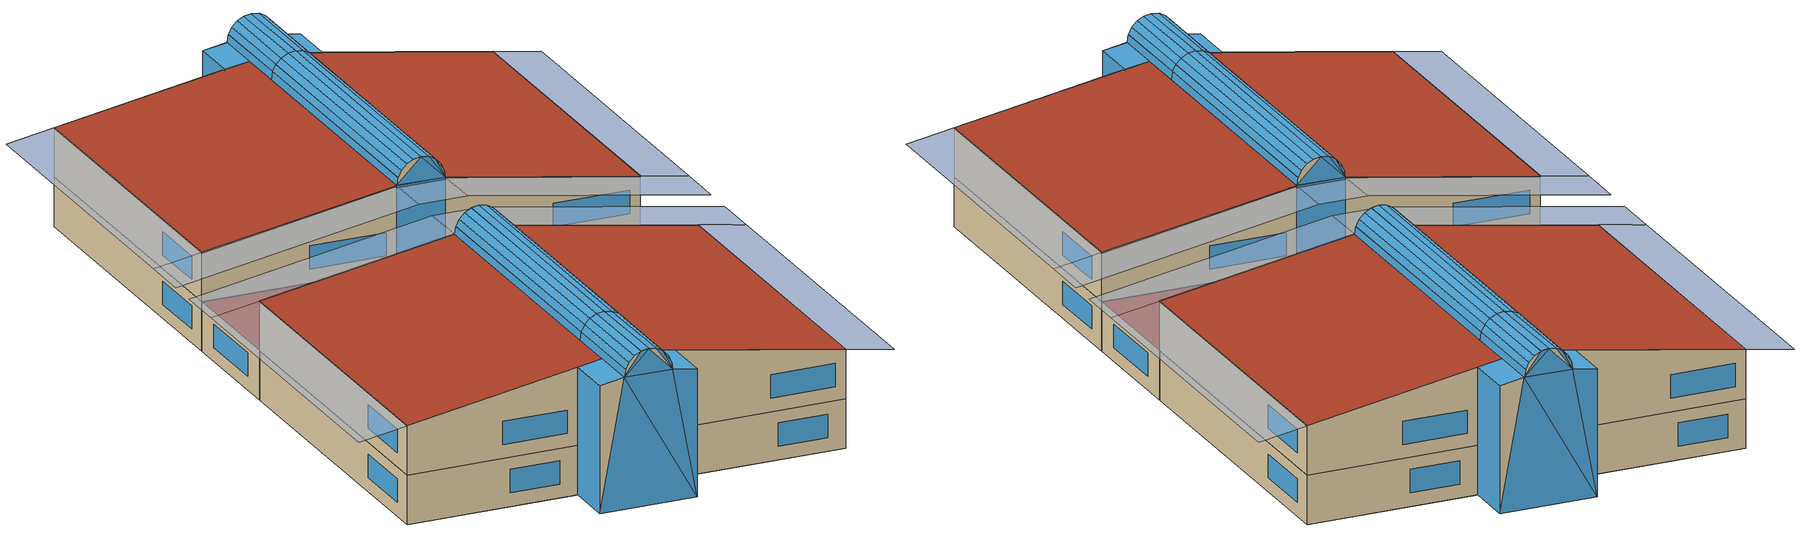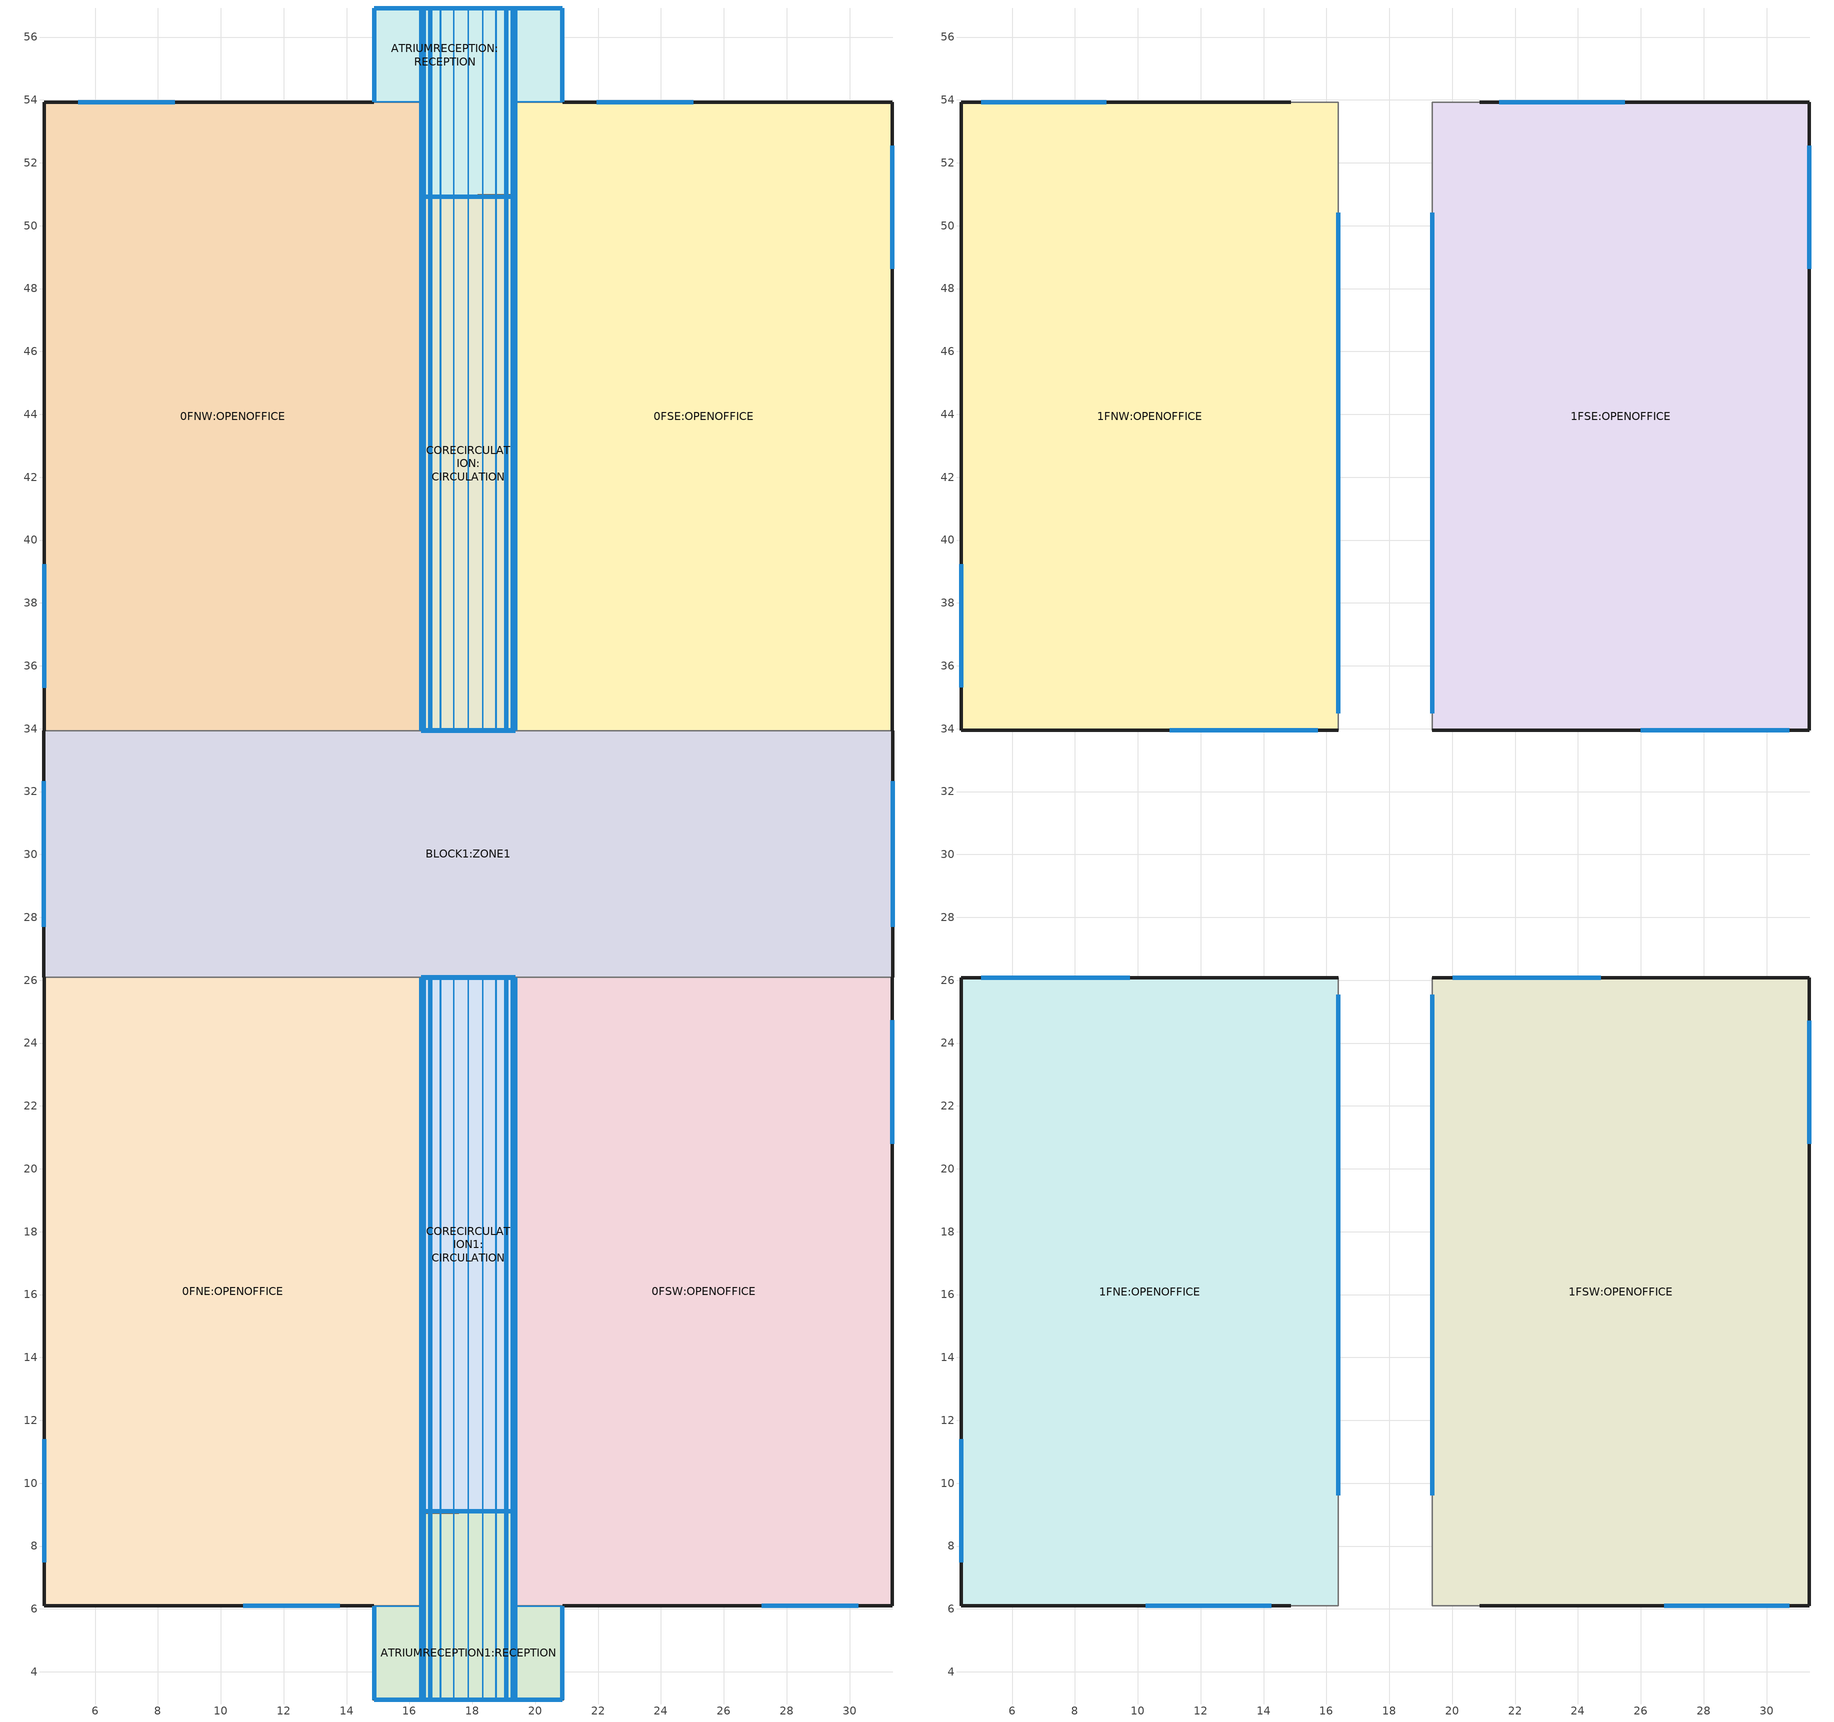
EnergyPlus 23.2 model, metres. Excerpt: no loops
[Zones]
0FSE:OPENOFFICE
 floor ground (Project ground floor): 19.37,53.92 31.36,53.92 31.36,33.93 19.37,33.93 z0
 wall outside (Project wall): 31.36,33.93 31.36,53.92 20.87,53.92 z0:3
 wall to ATRIUMRECEPTION:RECEPTION (Project partition_Rev): 20.87,53.92 19.37,53.92 19.37,50.93 z0:3
 wall to CORECIRCULATION:CIRCULATION (Project partition_Rev): 19.37,50.93 19.37,33.93 z0:3
 wall to BLOCK1:ZONE1 (Project partition): 19.37,33.93 31.36,33.93 z0:3
 window inside x2 (Project internal glazing - 1002): 19.37,50.39 19.37,43.47 z0.54:2.46
 window x3 (Project external glazing - 1001): 31.36,48.63 31.36,52.55 z0.84:2.26
 window x2 (Project external glazing - 1001): 25.03,53.92 21.96,53.92 z0.84:2.26
 door inside (Project internal door): 19.37,42.93 19.37,41.93 z0:2
ATRIUMRECEPTION:RECEPTION
 floor ground (Project ground floor): 19.37,56.92 20.86,56.92 20.86,53.93 19.37,53.93 z0; 16.37,53.93 19.37,53.93 19.37,50.93 16.37,50.93 z0; 14.88,56.92 19.37,56.92 19.37,53.93 14.88,53.93 z0
 wall outside (Project wall): 20.86,53.93 20.86,56.92 / 14.88,56.92 14.88,53.93 z0:7.75; 20.86,56.92,0 14.88,56.92,0 14.88,56.92,7.75 16.37,56.92,8 19.37,56.92,8 20.86,56.92,7.75; 19.36,56.92,8 16.38,56.92,8 16.46,56.92,8.49 16.66,56.92,8.88 16.99,56.92,9.21 17.41,56.92,9.43 17.87,56.92,9.5 18.33,56.92,9.43 18.75,56.92,9.21 19.08,56.92,8.88 19.28,56.92,8.49; 16.38,56.92,8 16.38,50.92,8 16.45,50.92,8.46 16.45,56.92,8.46; 16.45,56.92,8.46 16.45,50.92,8.46 16.46,50.92,8.49 16.46,56.92,8.49; 19.36,50.92,8 19.36,56.92,8 19.29,56.92,8.46 19.29,50.92,8.46; 19.29,50.92,8.46 19.29,56.92,8.46 19.28,56.92,8.49 19.28,50.92,8.49
 wall to 1FSE:OPENOFFICE (Project partition): 19.37,50.93 19.37,53.92 z3:8; 19.37,53.92,3 20.87,53.92,3 20.87,53.92,7.75 19.37,53.92,8
 wall to 1FNW:OPENOFFICE (Project partition): 16.37,53.92 16.37,50.93 z3:8; 14.87,53.92,3 16.37,53.92,3 16.37,53.92,8 14.87,53.92,7.75
 wall to 0FNW:OPENOFFICE (Project partition): 14.87,53.92 16.37,53.92 16.37,50.93 z0:3
 wall to CORECIRCULATION:CIRCULATION (Project partition_Rev): 16.37,50.93 19.37,50.93 z0:8
 wall to CORECIRCULATION:CIRCULATION (Project partition): 16.38,50.92,8 19.36,50.92,8 19.28,50.92,8.49 19.08,50.92,8.88 18.75,50.92,9.21 18.33,50.92,9.43 17.87,50.92,9.5 17.41,50.92,9.43 16.99,50.92,9.21 16.66,50.92,8.88 16.46,50.92,8.49
 window inside x2 (Project internal glazing - 1002): 16.38,50.92,8 17.87,50.92,9.5 17.41,50.92,9.42; 16.38,50.92,8 17.41,50.92,9.42 16.99,50.92,9.21; 16.38,50.92,8 16.99,50.92,9.21 16.46,50.92,8.49
 window inside (Project internal glazing - 1002): 16.38,50.92,8 19.36,50.92,8 17.87,50.92,9.5
 window (Project external glazing - 1001): 20.86,53.93 20.86,56.92 / 14.88,56.92 14.88,53.93 z0:7.75; 20.86,56.92,0 14.88,56.92,0 19.37,56.92,8; 14.88,56.92,0.01 16.37,56.92,8 19.37,56.92,8; 19.36,56.92,8 16.38,56.92,8 17.87,56.92,9.5; 16.38,56.92,8 16.38,50.92,8 16.45,50.92,8.46 16.45,56.92,8.46; 19.36,50.92,8 19.36,56.92,8 19.29,56.92,8.46 19.29,50.92,8.46
 window x2 (Project external glazing - 1001): 14.88,56.92,0.01 14.88,56.92,7.75 16.37,56.92,8; 16.39,56.92,8.01 16.99,56.92,9.21 17.4,56.92,9.42; 16.38,56.92,8.01 16.46,56.92,8.49 16.98,56.92,9.2; 19.35,56.92,8.01 17.87,56.92,9.5 18.33,56.92,9.43
 window (Project roof glazing - 1003): 16.46,56.92,8.49 16.46,50.92,8.49 16.66,50.92,8.88 16.66,56.92,8.88; 19.28,50.92,8.49 19.28,56.92,8.49 19.09,56.92,8.88 19.09,50.92,8.88
 door inside (Project internal door_Rev): 18.17,50.93 19.26,50.93 z0:2
 roof outside (Project pitched roof): 20.86,53.93,7.75 20.86,56.92,7.75 19.37,56.92,8 19.37,53.93,8; 14.88,56.92,7.75 14.88,53.93,7.75 16.37,53.93,8 16.37,56.92,8; 17.41,56.92,9.43 17.41,50.92,9.43 17.87,50.92,9.5 17.87,56.92,9.5; 16.99,56.92,9.21 16.99,50.92,9.21 17.41,50.92,9.43 17.41,56.92,9.43; 16.66,56.92,8.88 16.66,50.92,8.88 16.99,50.92,9.21 16.99,56.92,9.21; 16.46,56.92,8.49 16.46,50.92,8.49 16.66,50.92,8.88 16.66,56.92,8.88; 19.28,50.92,8.49 19.28,56.92,8.49 19.08,56.92,8.88 19.08,50.92,8.88; 19.08,50.92,8.88 19.08,56.92,8.88 18.75,56.92,9.21 18.75,50.92,9.21; 18.75,50.92,9.21 18.75,56.92,9.21 18.33,56.92,9.43 18.33,50.92,9.43; 18.33,50.92,9.43 18.33,56.92,9.43 17.87,56.92,9.5 17.87,50.92,9.5
 skylight (Project roof glazing - 1003): 20.86,53.93,7.75 20.86,56.92,7.75 19.37,56.92,8 19.37,53.93,8; 14.88,56.92,7.75 14.88,53.93,7.75 16.37,53.93,8 16.37,56.92,8; 17.41,56.92,9.43 17.41,50.92,9.43 17.87,50.92,9.5 17.87,56.92,9.5; 16.99,56.92,9.21 16.99,50.92,9.21 17.41,50.92,9.43 17.41,56.92,9.43; 16.66,56.92,8.88 16.66,50.92,8.88 16.99,50.92,9.21 16.99,56.92,9.21; 19.08,50.92,8.88 19.08,56.92,8.88 18.75,56.92,9.21 18.75,50.92,9.21; 18.75,50.92,9.21 18.75,56.92,9.21 18.34,56.92,9.43 18.34,50.92,9.43; 18.33,50.92,9.43 18.33,56.92,9.43 17.87,56.92,9.5 17.87,50.92,9.5
CORECIRCULATION:CIRCULATION
 floor ground (Project ground floor): 16.37,50.93 19.37,50.93 19.37,33.94 16.37,33.94 z0
 wall outside (Project wall): 16.37,33.94 19.37,33.94 z3:8; 16.38,33.94,8 19.36,33.94,8 19.28,33.94,8.49 19.08,33.94,8.88 18.75,33.94,9.21 18.33,33.94,9.43 17.87,33.94,9.5 17.41,33.94,9.43 16.99,33.94,9.21 16.66,33.94,8.88 16.46,33.94,8.49; 19.36,33.94,8 19.36,50.92,8 19.29,50.92,8.46 19.29,33.94,8.46; 19.29,33.94,8.46 19.29,50.92,8.46 19.28,50.92,8.49 19.28,33.94,8.49; 16.38,50.92,8 16.38,33.94,8 16.45,33.94,8.46 16.45,50.92,8.46; 16.45,50.92,8.46 16.45,33.94,8.46 16.46,33.94,8.49 16.46,50.92,8.49
 wall to 1FSE:OPENOFFICE (Project partition): 19.37,33.94 19.37,50.93 z3:8
 wall to 1FNW:OPENOFFICE (Project partition): 16.37,50.93 16.37,33.94 z3:8
 wall to 0FNW:OPENOFFICE (Project partition): 16.37,50.93 16.37,33.93 z0:3
 wall to BLOCK1:ZONE1 (Project partition): 16.37,33.94 19.37,33.94 z0:3
 window inside (Project internal glazing - 1002): 19.37,34.48 19.37,50.4 / 16.37,50.4 16.37,34.48 z3.54:7.46
 window inside x2 (Project internal glazing - 1002): 16.37,50.39 16.37,43.47 z0.54:2.46
 window (Project external glazing - 1001): 16.37,33.94 19.37,33.94 z3:8; 16.38,33.94,8 19.36,33.94,8 17.87,33.94,9.5; 19.36,33.94,8 19.36,50.92,8 19.29,50.92,8.46 19.29,33.94,8.46; 16.38,50.92,8 16.38,33.94,8 16.45,33.94,8.46 16.45,50.92,8.46
 window x2 (Project external glazing - 1001): 19.35,33.94,8.01 18.33,33.94,9.43 17.87,33.94,9.5; 19.35,33.94,8.01 18.75,33.94,9.21 18.34,33.94,9.42; 19.36,33.94,8.01 19.28,33.94,8.49 18.76,33.94,9.2
 window (Project roof glazing - 1003): 19.28,33.94,8.49 19.28,50.92,8.49 19.09,50.92,8.88 19.09,33.94,8.88; 16.46,50.92,8.49 16.46,33.94,8.49 16.66,33.94,8.88 16.66,50.92,8.88
 door inside (Project internal door_Rev): 16.37,42.93 16.37,41.93 z0.05:2.05
 door inside (Project internal door): 16.48,33.94 17.58,33.94 z0:2
 roof outside (Project pitched roof): 18.75,33.94,9.21 18.75,50.92,9.21 18.33,50.92,9.43 18.33,33.94,9.43; 18.33,33.94,9.43 18.33,50.92,9.43 17.87,50.92,9.5 17.87,33.94,9.5; 19.08,33.94,8.88 19.08,50.92,8.88 18.75,50.92,9.21 18.75,33.94,9.21; 19.28,33.94,8.49 19.28,50.92,8.49 19.08,50.92,8.88 19.08,33.94,8.88; 16.46,50.92,8.49 16.46,33.94,8.49 16.66,33.94,8.88 16.66,50.92,8.88; 16.66,50.92,8.88 16.66,33.94,8.88 16.99,33.94,9.21 16.99,50.92,9.21; 16.99,50.92,9.21 16.99,33.94,9.21 17.41,33.94,9.43 17.41,50.92,9.43; 17.41,50.92,9.43 17.41,33.94,9.43 17.87,33.94,9.5 17.87,50.92,9.5
 skylight (Project roof glazing - 1003): 18.75,33.94,9.21 18.75,50.92,9.21 18.34,50.92,9.43 18.34,33.94,9.43; 18.33,33.94,9.43 18.33,50.92,9.43 17.87,50.92,9.5 17.87,33.94,9.5; 19.08,33.94,8.88 19.08,50.92,8.88 18.75,50.92,9.21 18.75,33.94,9.21; 16.66,50.92,8.88 16.66,33.94,8.88 16.99,33.94,9.21 16.99,50.92,9.21; 16.99,50.92,9.21 16.99,33.94,9.21 17.41,33.94,9.43 17.41,50.92,9.43; 17.41,50.92,9.43 17.41,33.94,9.43 17.87,33.94,9.5 17.87,50.92,9.5
0FNW:OPENOFFICE
 floor ground (Project ground floor): 4.38,53.92 16.37,53.92 16.37,33.93 4.38,33.93 z0
 wall outside (Project wall): 14.87,53.92 4.38,53.92 4.38,33.93 z0:3
 wall to BLOCK1:ZONE1 (Project partition): 4.38,33.93 16.37,33.93 z0:3
 window x3 (Project external glazing - 1001): 4.38,39.23 4.38,35.31 z0.84:2.26
 window x2 (Project external glazing - 1001): 8.54,53.92 5.47,53.92 z0.84:2.26
BLOCK1:ZONE1
 floor ground (Project ground floor): 4.37,33.93 31.37,33.93 31.37,26.09 4.37,26.09 z0
 wall outside (Project wall): 4.37,33.93 4.37,26.09 / 31.37,26.09 31.37,33.93 z0:3
 wall to 0FSW:OPENOFFICE (Project partition_Rev): 19.37,26.09 31.36,26.09 z0:3
 wall to 0FNE:OPENOFFICE (Project partition_Rev): 4.38,26.09 16.37,26.09 z0:3
 wall to CORECIRCULATION1:CIRCULATION (Project partition_Rev): 16.37,26.09 19.37,26.09 z0:3
 window (Project external glazing - 1001): 4.37,32.32 4.37,27.7 / 31.37,27.7 31.37,32.32 z0.84:2.26
 door inside (Project internal door_Rev): 18.17,26.09 19.27,26.09 z0:2
 roof outside (Project flat roof): 31.37,33.93 4.37,33.93 4.37,26.09 31.37,26.09 z3
0FNE:OPENOFFICE
 floor ground (Project ground floor): 4.38,26.09 16.37,26.09 16.37,6.1 4.38,6.1 z0
 wall outside (Project wall): 4.38,26.09 4.38,6.1 14.87,6.1 z0:3
 wall to ATRIUMRECEPTION1:RECEPTION (Project partition_Rev): 14.87,6.1 16.37,6.1 16.37,9.09 z0:3
 wall to CORECIRCULATION1:CIRCULATION (Project partition_Rev): 16.37,9.09 16.37,26.09 z0:3
 window inside x2 (Project internal glazing - 1002): 16.37,9.63 16.37,16.55 z0.54:2.46
 window x3 (Project external glazing - 1001): 4.38,11.4 4.38,7.48 z0.84:2.26
 window x2 (Project external glazing - 1001): 10.71,6.1 13.78,6.1 z0.84:2.26
 door inside (Project internal door): 16.37,17.09 16.37,18.09 z0:2
ATRIUMRECEPTION1:RECEPTION
 floor ground (Project ground floor): 16.37,9.09 19.37,9.09 19.37,6.09 16.37,6.09 z0; 14.88,6.09 20.86,6.09 20.86,3.1 14.88,3.1 z0
 wall outside (Project wall): 14.88,6.09 14.88,3.1 / 20.86,3.1 20.86,6.09 z0:7.75; 14.88,3.1,0 20.86,3.1,0 20.86,3.1,7.75 19.37,3.1,8 16.37,3.1,8 14.88,3.1,7.75; 16.38,3.1,8 19.36,3.1,8 19.28,3.1,8.49 19.08,3.1,8.88 18.75,3.1,9.21 18.33,3.1,9.43 17.87,3.1,9.5 17.41,3.1,9.43 16.99,3.1,9.21 16.66,3.1,8.88 16.46,3.1,8.49; 19.36,3.1,8 19.36,9.1,8 19.29,9.1,8.46 19.29,3.1,8.46; 19.29,3.1,8.46 19.29,9.1,8.46 19.28,9.1,8.49 19.28,3.1,8.49; 16.38,9.1,8 16.38,3.1,8 16.45,3.1,8.46 16.45,9.1,8.46; 16.45,9.1,8.46 16.45,3.1,8.46 16.46,3.1,8.49 16.46,9.1,8.49
 wall to 1FNE:OPENOFFICE (Project partition): 16.37,9.09 16.37,6.1 z3:8; 16.37,6.1,3 14.87,6.1,3 14.87,6.1,7.75 16.37,6.1,8
 wall to 1FSW:OPENOFFICE (Project partition): 19.37,6.1 19.37,9.09 z3:8; 20.87,6.1,3 19.37,6.1,3 19.37,6.1,8 20.87,6.1,7.75
 wall to 0FSW:OPENOFFICE (Project partition): 20.87,6.1 19.37,6.1 19.37,9.09 z0:3
 wall to CORECIRCULATION1:CIRCULATION (Project partition_Rev): 19.37,9.09 16.37,9.09 z0:8
 wall to CORECIRCULATION1:CIRCULATION (Project partition): 19.36,9.1,8 16.38,9.1,8 16.46,9.1,8.49 16.66,9.1,8.88 16.99,9.1,9.21 17.41,9.1,9.43 17.87,9.1,9.5 18.33,9.1,9.43 18.75,9.1,9.21 19.08,9.1,8.88 19.28,9.1,8.49
 window inside x2 (Project internal glazing - 1002): 19.36,9.1,8 18.33,9.1,9.42 18.75,9.1,9.21; 19.36,9.1,8 18.75,9.1,9.21 19.28,9.1,8.49; 16.38,9.1,8 17.41,9.1,9.42 17.87,9.1,9.5
 window inside (Project internal glazing - 1002): 19.36,9.1,8 16.38,9.1,8 17.87,9.1,9.5
 window (Project external glazing - 1001): 14.88,6.09 14.88,3.1 / 20.86,3.1 20.86,6.09 z0:7.75; 14.88,3.1,0 20.86,3.1,0 16.37,3.1,8; 20.86,3.1,0.01 19.37,3.1,8 16.37,3.1,8; 16.38,3.1,8 19.36,3.1,8 17.87,3.1,9.5; 19.36,3.1,8 19.36,9.1,8 19.29,9.1,8.46 19.29,3.1,8.46; 16.38,9.1,8 16.38,3.1,8 16.45,3.1,8.46 16.45,9.1,8.46
 window x2 (Project external glazing - 1001): 20.86,3.1,0.01 20.86,3.1,7.75 19.37,3.1,8; 19.35,3.1,8.01 18.75,3.1,9.21 18.34,3.1,9.42; 19.36,3.1,8.01 19.28,3.1,8.49 18.76,3.1,9.2; 16.39,3.1,8.01 17.87,3.1,9.5 17.41,3.1,9.43
 window (Project roof glazing - 1003): 19.28,3.1,8.49 19.28,9.1,8.49 19.09,9.1,8.88 19.09,3.1,8.88; 16.46,9.1,8.49 16.46,3.1,8.49 16.66,3.1,8.88 16.66,9.1,8.88
 door inside (Project internal door_Rev): 17.57,9.09 16.48,9.09 z0:2
 roof outside (Project pitched roof): 14.88,6.09,7.75 14.88,3.1,7.75 16.37,3.1,8 16.37,6.09,8; 20.86,3.1,7.75 20.86,6.09,7.75 19.37,6.09,8 19.37,3.1,8; 18.33,3.1,9.43 18.33,9.1,9.43 17.87,9.1,9.5 17.87,3.1,9.5; 18.75,3.1,9.21 18.75,9.1,9.21 18.33,9.1,9.43 18.33,3.1,9.43; 19.08,3.1,8.88 19.08,9.1,8.88 18.75,9.1,9.21 18.75,3.1,9.21; 19.28,3.1,8.49 19.28,9.1,8.49 19.08,9.1,8.88 19.08,3.1,8.88; 16.46,9.1,8.49 16.46,3.1,8.49 16.66,3.1,8.88 16.66,9.1,8.88; 16.66,9.1,8.88 16.66,3.1,8.88 16.99,3.1,9.21 16.99,9.1,9.21; 16.99,9.1,9.21 16.99,3.1,9.21 17.41,3.1,9.43 17.41,9.1,9.43; 17.41,9.1,9.43 17.41,3.1,9.43 17.87,3.1,9.5 17.87,9.1,9.5
 skylight (Project roof glazing - 1003): 14.88,6.09,7.75 14.88,3.1,7.75 16.37,3.1,8 16.37,6.09,8; 20.86,3.1,7.75 20.86,6.09,7.75 19.37,6.09,8 19.37,3.1,8; 18.33,3.1,9.43 18.33,9.1,9.43 17.87,9.1,9.5 17.87,3.1,9.5; 18.75,3.1,9.21 18.75,9.1,9.21 18.34,9.1,9.43 18.34,3.1,9.43; 19.08,3.1,8.88 19.08,9.1,8.88 18.75,9.1,9.21 18.75,3.1,9.21; 16.66,9.1,8.88 16.66,3.1,8.88 16.99,3.1,9.21 16.99,9.1,9.21; 16.99,9.1,9.21 16.99,3.1,9.21 17.41,3.1,9.43 17.41,9.1,9.43; 17.41,9.1,9.43 17.41,3.1,9.43 17.87,3.1,9.5 17.87,9.1,9.5
CORECIRCULATION1:CIRCULATION
 floor ground (Project ground floor): 16.37,26.09 19.37,26.09 19.37,9.09 16.37,9.09 z0
 wall outside (Project wall): 19.37,26.09 16.37,26.09 z3:8; 19.36,26.08,8 16.38,26.08,8 16.46,26.08,8.49 16.66,26.08,8.88 16.99,26.08,9.21 17.41,26.08,9.43 17.87,26.08,9.5 18.33,26.08,9.43 18.75,26.08,9.21 19.08,26.08,8.88 19.28,26.08,8.49; 16.38,26.08,8 16.38,9.1,8 16.45,9.1,8.46 16.45,26.08,8.46; 16.45,26.08,8.46 16.45,9.1,8.46 16.46,9.1,8.49 16.46,26.08,8.49; 19.36,9.1,8 19.36,26.08,8 19.29,26.08,8.46 19.29,9.1,8.46; 19.29,9.1,8.46 19.29,26.08,8.46 19.28,26.08,8.49 19.28,9.1,8.49
 wall to 1FNE:OPENOFFICE (Project partition): 16.37,26.08 16.37,9.09 z3:8
 wall to 1FSW:OPENOFFICE (Project partition): 19.37,9.09 19.37,26.08 z3:8
 wall to 0FSW:OPENOFFICE (Project partition): 19.37,9.09 19.37,26.09 z0:3
 window inside (Project internal glazing - 1002): 16.37,25.54 16.37,9.62 / 19.37,9.62 19.37,25.54 z3.54:7.46
 window inside x2 (Project internal glazing - 1002): 19.37,9.63 19.37,16.55 z0.54:2.46
 window (Project external glazing - 1001): 19.37,26.09 16.37,26.09 z3:8; 19.36,26.08,8 16.38,26.08,8 17.87,26.08,9.5; 16.38,26.08,8 16.38,9.1,8 16.45,9.1,8.46 16.45,26.08,8.46; 19.36,9.1,8 19.36,26.08,8 19.29,26.08,8.46 19.29,9.1,8.46
 window x2 (Project external glazing - 1001): 16.39,26.08,8.01 17.41,26.08,9.43 17.87,26.08,9.5; 16.39,26.08,8.01 16.99,26.08,9.21 17.4,26.08,9.42; 16.38,26.08,8.01 16.46,26.08,8.49 16.98,26.08,9.2
 window (Project roof glazing - 1003): 16.46,26.08,8.49 16.46,9.1,8.49 16.66,9.1,8.88 16.66,26.08,8.88; 19.28,9.1,8.49 19.28,26.08,8.49 19.09,26.08,8.88 19.09,9.1,8.88
 door inside (Project internal door_Rev): 19.37,17.09 19.37,18.09 z0.05:2.05
 roof outside (Project pitched roof): 16.99,26.08,9.21 16.99,9.1,9.21 17.41,9.1,9.43 17.41,26.08,9.43; 17.41,26.08,9.43 17.41,9.1,9.43 17.87,9.1,9.5 17.87,26.08,9.5; 16.66,26.08,8.88 16.66,9.1,8.88 16.99,9.1,9.21 16.99,26.08,9.21; 16.46,26.08,8.49 16.46,9.1,8.49 16.66,9.1,8.88 16.66,26.08,8.88; 19.28,9.1,8.49 19.28,26.08,8.49 19.08,26.08,8.88 19.08,9.1,8.88; 19.08,9.1,8.88 19.08,26.08,8.88 18.75,26.08,9.21 18.75,9.1,9.21; 18.75,9.1,9.21 18.75,26.08,9.21 18.33,26.08,9.43 18.33,9.1,9.43; 18.33,9.1,9.43 18.33,26.08,9.43 17.87,26.08,9.5 17.87,9.1,9.5
 skylight (Project roof glazing - 1003): 16.99,26.08,9.21 16.99,9.1,9.21 17.41,9.1,9.43 17.41,26.08,9.43; 17.41,26.08,9.43 17.41,9.1,9.43 17.87,9.1,9.5 17.87,26.08,9.5; 16.66,26.08,8.88 16.66,9.1,8.88 16.99,9.1,9.21 16.99,26.08,9.21; 19.08,9.1,8.88 19.08,26.08,8.88 18.75,26.08,9.21 18.75,9.1,9.21; 18.75,9.1,9.21 18.75,26.08,9.21 18.34,26.08,9.43 18.34,9.1,9.43; 18.33,9.1,9.43 18.33,26.08,9.43 17.87,26.08,9.5 17.87,9.1,9.5
0FSW:OPENOFFICE
 floor ground (Project ground floor): 19.37,26.09 31.36,26.09 31.36,6.1 19.37,6.1 z0
 wall outside (Project wall): 20.87,6.1 31.36,6.1 31.36,26.09 z0:3
 window x3 (Project external glazing - 1001): 31.36,20.8 31.36,24.72 z0.84:2.26
 window x2 (Project external glazing - 1001): 27.2,6.1 30.27,6.1 z0.84:2.26
1FSE:OPENOFFICE
 floor to 0FSE:OPENOFFICE (Project internal floor): 19.37,53.92 31.36,53.92 31.36,33.94 19.37,33.94 z3
 wall outside (Project wall): 31.36,33.94 31.36,53.92 z3:6; 31.36,53.92,3 20.87,53.92,3 20.87,53.92,7.75 31.36,53.92,6; 19.37,33.94,3 31.36,33.94,3 31.36,33.94,6 19.37,33.94,8
 window x2 (Project external glazing - 1001): 25.49,53.92 21.5,53.92 / 26,33.94 30.72,33.94 z3.84:5.26
 window x3 (Project external glazing - 1001): 31.36,48.63 31.36,52.55 z3.84:5.26
 roof outside (Project pitched roof): 31.36,33.94,6 31.36,53.92,6 19.37,53.92,8 19.37,33.94,8
1FNW:OPENOFFICE
 floor to 0FNW:OPENOFFICE (Project internal floor): 4.38,53.92 16.37,53.92 16.37,33.94 4.38,33.94 z3
 wall outside (Project wall): 4.38,53.92 4.38,33.94 z3:6; 14.87,53.92,3 4.38,53.92,3 4.38,53.92,6 14.87,53.92,7.75; 4.38,33.94,3 16.37,33.94,3 16.37,33.94,8 4.38,33.94,6
 window x2 (Project external glazing - 1001): 9,53.92 5.01,53.92 / 11.01,33.94 15.73,33.94 z3.84:5.26
 window x3 (Project external glazing - 1001): 4.38,39.23 4.38,35.32 z3.84:5.26
 roof outside (Project pitched roof): 4.38,53.92,6 4.38,33.94,6 16.37,33.94,8 16.37,53.92,8
1FNE:OPENOFFICE
 floor to 0FNE:OPENOFFICE (Project internal floor): 4.38,26.08 16.37,26.08 16.37,6.1 4.38,6.1 z3
 wall outside (Project wall): 4.38,26.08 4.38,6.1 z3:6; 4.38,6.1,3 14.87,6.1,3 14.87,6.1,7.75 4.38,6.1,6; 16.37,26.08,3 4.38,26.08,3 4.38,26.08,6 16.37,26.08,8
 window x2 (Project external glazing - 1001): 10.25,6.1 14.24,6.1 / 9.74,26.08 5.02,26.08 z3.84:5.26
 window x3 (Project external glazing - 1001): 4.38,11.39 4.38,7.48 z3.84:5.26
 roof outside (Project pitched roof): 4.38,26.08,6 4.38,6.1,6 16.37,6.1,8 16.37,26.08,8
1FSW:OPENOFFICE
 floor to 0FSW:OPENOFFICE (Project internal floor): 19.37,26.08 31.36,26.08 31.36,6.1 19.37,6.1 z3
 wall outside (Project wall): 31.36,6.1 31.36,26.08 z3:6; 20.87,6.1,3 31.36,6.1,3 31.36,6.1,6 20.87,6.1,7.75; 31.36,26.08,3 19.37,26.08,3 19.37,26.08,8 31.36,26.08,6
 window x2 (Project external glazing - 1001): 26.74,6.1 30.73,6.1 / 24.73,26.08 20.01,26.08 z3.84:5.26
 window x3 (Project external glazing - 1001): 31.36,20.79 31.36,24.71 z3.84:5.26
 roof outside (Project pitched roof): 31.36,6.1,6 31.36,26.08,6 19.37,26.08,8 19.37,6.1,8
shading: 34.33,33.93,5.51 34.33,53.93,5.51 31.37,53.93,6 31.37,33.93,6; 19.37,33.93,8 19.37,30.93,8 34.33,30.93,5.51 34.33,33.93,5.51; 19.37,33.93 16.37,33.93 16.37,30.93 19.37,30.93 z8; 1.41,53.93,5.51 1.41,33.93,5.51 4.37,33.93,6 4.37,53.93,6; 1.41,33.93,5.51 1.41,30.93,5.51 16.37,30.93,8 16.37,33.93,8; 1.41,26.09,5.51 1.41,6.09,5.51 4.37,6.09,6 4.37,26.09,6; 16.37,26.09,8 16.37,29.09,8 1.41,29.09,5.51 1.41,26.09,5.51; 19.37,29.09 16.37,29.09 16.37,26.09 19.37,26.09 z8; 34.33,6.09,5.51 34.33,26.09,5.51 31.37,26.09,6 31.37,6.09,6; 34.33,26.09,5.51 34.33,29.09,5.51 19.37,29.09,8 19.37,26.09,8; 19.38,26.09,8.02 19.38,6.09,8.02 31.38,6.09,6.02 31.38,26.09,6.02; 4.37,26.09,6.02 4.37,6.09,6.02 16.37,6.09,8.02 16.37,26.09,8.02; 4.37,53.93,6.02 4.37,33.93,6.02 16.37,33.93,8.02 16.37,53.93,8.02; 19.38,53.93,8.02 19.38,33.93,8.02 31.38,33.93,6.02 31.38,53.93,6.02
[Site:Location]
Site (01-07:01-08)  (01-07:01-08): Latitude {deg}=30.06; Longitude {deg}=-95.55; Time Zone {hr}=-6; Elevation {m}=46
[Site:GroundTemperature:BuildingSurface]
14, 14, 14, 14, 14, 14, 14, 14, 14, 14, 14, 14
[Site:GroundTemperature:Deep]
14, 14, 14, 14, 14, 14, 14, 14, 14, 14, 14, 14
[Site:GroundTemperature:Shallow]
14, 14, 14, 14, 14, 14, 14, 14, 14, 14, 14, 14
[Site:GroundTemperature:FCfactorMethod]
13.35, 14.71, 17.34, 19.84, 24.56, 27.05, 27.73, 26.47, 23.56, 19.93, 16.36, 14
[Site:GroundReflectance]
0.2, 0.2, 0.2, 0.2, 0.2, 0.2, 0.2, 0.2, 0.2, 0.2, 0.2, 0.2
[Site:GroundReflectance:SnowModifier]
1, 1
[SizingPeriod:DesignDay] Day of Month=15; Humidity Condition Type=WetBulb; Barometric Pressure {Pa}=100773.6; Wind Direction {deg}=0; Rain Indicator=No; Snow Indicator=No
Name | Month | Day Type | Maximum Dry-Bulb Temperature {C} | Daily Dry-Bulb Temperature Range {deltaC} | Wetbulb or DewPoint at Maximum Dry-Bulb {C} | Wind Speed {m/s} | Daylight Saving Time Indicator | Solar Model Indicator | Sky Clearness
Summer Design Day in Site (01-07:01-08) Jun | 6 | SummerDesignDay | 37 | 11 | 24.5 | 0 | Yes | ASHRAEClearSky | 0.98
Winter Design Day in Site (01-07:01-08) | 1 | WinterDesignDay | -1.2 | 0 | -1.2 | 1.5 | No |  | 0
[Building]
Building level: North Axis {deg}=0; Terrain=Suburbs; Loads Convergence Tolerance Value {W}=.04; Temperature Convergence Tolerance Value {deltaC}=.4; Solar Distribution=FullExterior; Maximum Number of Warmup Days=25; Minimum Number of Warmup Days=6
[Site:WaterMainsTemperature]
Calculation Method=Correlation; Annual Average Outdoor Air Temperature {C}=10; Maximum Difference In Monthly Average Outdoor Air Temperatures {deltaC}=20
[Material:NoMass] Roughness=Rough; Thermal Absorptance=0.9; Solar Absorptance=0.7; Visible Absorptance=0.7
Name | Thermal Resistance {m2-K/W}
3_RVAL_2; 4_RVAL_2 | .15
13_RVAL_3 | .18
[Construction]
Project internal floor: Cast Concrete (Dense)_.05, Cast Concrete (Dense)_.01
Project partition: Gypsum Plasterboard_.025, 3_RVAL_2, Gypsum Plasterboard_.025
Project partition_Rev: Gypsum Plasterboard_.025, 4_RVAL_2, Gypsum Plasterboard_.025
Project wall: Brickwork Outer_.1, XPS Extruded Polystyrene  - CO2 Blowing_.0795, Concrete Block (Medium)_.1, Gypsum Plastering_.013
Project pitched roof: Clay Tile (roofing)_.025, MW Stone Wool (rolls)_.2423, Roofing Felt_.005
Project ground floor: Urea Formaldehyde Foam_.1327, Cast Concrete_.1, Floor/Roof Screed_.07, Timber Flooring_.013
Project internal door; Project internal door_Rev: Painted Oak_.035
Project flat roof: Asphalt 1_.01, MW Glass Wool (rolls)_.1445, 13_RVAL_3, Plasterboard_.013
Project external glazing - 1001: 38, 1002, 2
Project internal glazing - 1002; Project roof glazing - 1003: 2, 1001, 2, 1001, 2
[WindowMaterial:Gas] Gas Type=Air
Name | Thickness {m}
1001 | .006
1002 | .013
[WindowMaterial:Glazing] Optical Data Type=SpectralAverage; Thickness {m}=.003; Infrared Transmittance at Normal Incidence=0; Front Side Infrared Hemispherical Emissivity=.84; Conductivity {W/m-K}=.9; Dirt Correction Factor for Solar and Visible Transmittance=1
Name | Solar Transmittance at Normal Incidence | Front Side Solar Reflectance at Normal Incidence | Back Side Solar Reflectance at Normal Incidence | Visible Transmittance at Normal Incidence | Front Side Visible Reflectance at Normal Incidence | Back Side Visible Reflectance at Normal Incidence | Back Side Infrared Hemispherical Emissivity
2 | .837 | .075 | .075 | .898 | .081 | .081 | .84
38 | .74 | .09 | .1 | .82 | .11 | .12 | .2
[Material] Roughness=Rough; Thermal Absorptance=0.9
Name | Thickness {m} | Conductivity {W/m-K} | Density {kg/m3} | Specific Heat {J/kg-K} | Solar Absorptance | Visible Absorptance
Cast Concrete (Dense)_.05 | .05 | 1.4 | 2100 | 840 | 0.6 | 0.6
Cast Concrete (Dense)_.01 | .01 | 1.4 | 2100 | 840 | 0.6 | 0.6
Gypsum Plasterboard_.025 | .025 | 0.25 | 900 | 1000 | 0.5 | 0.5
Brickwork Outer_.1 | .1 | 0.84 | 1700 | 800 | 0.7 | 0.7
XPS Extruded Polystyrene  - CO2 Blowing_.0795 | .0795 | 0.034 | 35 | 1400 | 0.6 | 0.6
Concrete Block (Medium)_.1 | .1 | 0.51 | 1400 | 1000 | 0.6 | 0.6
Gypsum Plastering_.013 | .013 | 0.4 | 1000 | 1000 | 0.5 | 0.5
Clay Tile (roofing)_.025 | .025 | 1 | 2000 | 800 | 0.7 | 0.7
MW Stone Wool (rolls)_.2423 | .2423 | 0.04 | 30 | 840 | 0.6 | 0.6
Roofing Felt_.005 | .005 | 0.19 | 960 | 837 | 0.8 | 0.8
Urea Formaldehyde Foam_.1327 | .1327 | 0.04 | 10 | 1400 | 0.6 | 0.6
Cast Concrete_.1 | .1 | 1.13 | 2000 | 1000 | 0.6 | 0.6
Floor/Roof Screed_.07 | .07 | 0.41 | 1200 | 840 | 0.73 | 0.73
Timber Flooring_.013 | .013 | 0.14 | 650 | 1200 | 0.78 | 0.78
Painted Oak_.035 | .035 | 0.19 | 700 | 2390 | 0.5 | 0.5
Asphalt 1_.01 | .01 | 0.7 | 2100 | 1000 | 0.85 | 0.9
MW Glass Wool (rolls)_.1445 | .1445 | 0.04 | 12 | 840 | 0.6 | 0.6
Plasterboard_.013 | .013 | 0.25 | 2800 | 896 | 0.5 | 0.5
[Zone] Type=1; Multiplier=1; Zone Inside Convection Algorithm=TARP; Part of Total Floor Area=Yes
Name | Volume {m3} | Floor Area {m2}
1FSE:OPENOFFICE; 1FNW:OPENOFFICE; 1FNE:OPENOFFICE; 1FSW:OPENOFFICE | 958.5132 | 239.5784
0FNW:OPENOFFICE; 0FSE:OPENOFFICE; 0FSW:OPENOFFICE; 0FNE:OPENOFFICE | 719.0852 | 239.6951
CORECIRCULATION:CIRCULATION | 466.7148 | 50.9812
ATRIUMRECEPTION:RECEPTION | 234.7355 | 26.8802
CORECIRCULATION1:CIRCULATION | 466.7148 | 51.5191
ATRIUMRECEPTION1:RECEPTION | 234.7355 | 27.7495
BLOCK1:ZONE1 | 635.0192 | 211.6731
[PEOPLE] Number of People Calculation Method=People/Area; Fraction Radiant=.3; Sensible Heat Fraction=AutoCalculate; Carbon Dioxide Generation Rate {m3/s-W}=3.82e-08; Enable ASHRAE 55 Comfort Warnings=No; Mean Radiant Temperature Calculation Type=ZoneAveraged; Work Efficiency Schedule=Work efficiency; Clothing Insulation Calculation Method=ClothingInsulationSchedule; Air Velocity Schedule=Default Air Velocity for Comfort Calculations
Name | Zone or ZoneList or Space or SpaceList | Number of People Schedule | People per Floor Area {person/m2} | Activity Level Schedule | Clothing Insulation Schedule
People 1FSE:OPENOFFICE | 1FSE:OPENOFFICE | Office_OpenOff_Occ | .111 | Activity Schedule 24356 | Clothing Schedule 24356
People 1FNW:OPENOFFICE | 1FNW:OPENOFFICE | Office_OpenOff_Occ | .111 | Activity Schedule 24372 | Clothing Schedule 24372
People 0FNW:OPENOFFICE | 0FNW:OPENOFFICE | Office_OpenOff_Occ | .111 | Activity Schedule 24388 | Clothing Schedule 24388
People 0FSE:OPENOFFICE | 0FSE:OPENOFFICE | Office_OpenOff_Occ | .111 | Activity Schedule 24404 | Clothing Schedule 24404
People CORECIRCULATION:CIRCULATION | CORECIRCULATION:CIRCULATION | Office_Circulation_Occ | .11 | Activity Schedule 24420 | Clothing Schedule 24420
People ATRIUMRECEPTION:RECEPTION | ATRIUMRECEPTION:RECEPTION | Office_Reception_Occ | .11 | Activity Schedule 24436 | Clothing Schedule 24436
People 1FNE:OPENOFFICE | 1FNE:OPENOFFICE | Office_OpenOff_Occ | .111 | Activity Schedule 27363 | Clothing Schedule 27363
People 1FSW:OPENOFFICE | 1FSW:OPENOFFICE | Office_OpenOff_Occ | .111 | Activity Schedule 27379 | Clothing Schedule 27379
People 0FSW:OPENOFFICE | 0FSW:OPENOFFICE | Office_OpenOff_Occ | .111 | Activity Schedule 27395 | Clothing Schedule 27395
People 0FNE:OPENOFFICE | 0FNE:OPENOFFICE | Office_OpenOff_Occ | .111 | Activity Schedule 27411 | Clothing Schedule 27411
People CORECIRCULATION1:CIRCULATION | CORECIRCULATION1:CIRCULATION | Office_Circulation_Occ | .11 | Activity Schedule 27427 | Clothing Schedule 27427
People ATRIUMRECEPTION1:RECEPTION | ATRIUMRECEPTION1:RECEPTION | Office_Reception_Occ | .11 | Activity Schedule 27449 | Clothing Schedule 27449
People BLOCK1:ZONE1 | BLOCK1:ZONE1 | Office_OpenOff_Occ | .111 | Activity Schedule 27583 | Clothing Schedule 27583
[Lights] Design Level Calculation Method=Watts/Area; Return Air Fraction=0; Fraction Radiant=.42; Fraction Visible=.18; Fraction Replaceable=1
Name | Zone or ZoneList or Space or SpaceList | Schedule | Watts per Zone Floor Area {W/m2}
1FSE:OPENOFFICE General lighting | 1FSE:OPENOFFICE | Office_OpenOff_Light | 20
1FNW:OPENOFFICE General lighting | 1FNW:OPENOFFICE | Office_OpenOff_Light | 20
0FNW:OPENOFFICE General lighting | 0FNW:OPENOFFICE | Office_OpenOff_Light | 20
0FSE:OPENOFFICE General lighting | 0FSE:OPENOFFICE | Office_CellOff_Light | 20
CORECIRCULATION:CIRCULATION General lighting | CORECIRCULATION:CIRCULATION | Office_Circulation_Light | 5
ATRIUMRECEPTION:RECEPTION General lighting | ATRIUMRECEPTION:RECEPTION | Office_Reception_Light | 10
1FNE:OPENOFFICE General lighting | 1FNE:OPENOFFICE | Office_OpenOff_Light | 20
1FSW:OPENOFFICE General lighting | 1FSW:OPENOFFICE | Office_OpenOff_Light | 20
0FSW:OPENOFFICE General lighting | 0FSW:OPENOFFICE | Office_OpenOff_Light | 20
0FNE:OPENOFFICE General lighting | 0FNE:OPENOFFICE | Office_CellOff_Light | 20
CORECIRCULATION1:CIRCULATION General lighting | CORECIRCULATION1:CIRCULATION | Office_Circulation_Light | 5
ATRIUMRECEPTION1:RECEPTION General lighting | ATRIUMRECEPTION1:RECEPTION | Office_Reception_Light | 10
BLOCK1:ZONE1 General lighting | BLOCK1:ZONE1 | Office_OpenOff_Light | 20
[OtherEquipment] Fuel Type=Electricity; Design Level Calculation Method=Watts/Area; Fraction Latent=0; Fraction Radiant=.2; Fraction Lost=0; Carbon Dioxide Generation Rate {m3/s-W}=0
Name | Zone or ZoneList or Space or SpaceList | Schedule | Power per Zone Floor Area {W/m2}
1FSE:OPENOFFICE Equipment gain | 1FSE:OPENOFFICE | Office_OpenOff_Equip | 11.77
1FNW:OPENOFFICE Equipment gain | 1FNW:OPENOFFICE | Office_OpenOff_Equip | 11.77
0FNW:OPENOFFICE Equipment gain | 0FNW:OPENOFFICE | Office_OpenOff_Equip | 11.77
0FSE:OPENOFFICE Equipment gain | 0FSE:OPENOFFICE | Office_OpenOff_Equip | 11.77
CORECIRCULATION:CIRCULATION Equipment gain | CORECIRCULATION:CIRCULATION | Office_Circulation_Equip | 2
ATRIUMRECEPTION:RECEPTION Equipment gain | ATRIUMRECEPTION:RECEPTION | Office_Reception_Equip | 5
1FNE:OPENOFFICE Equipment gain | 1FNE:OPENOFFICE | Office_OpenOff_Equip | 11.77
1FSW:OPENOFFICE Equipment gain | 1FSW:OPENOFFICE | Office_OpenOff_Equip | 11.77
0FSW:OPENOFFICE Equipment gain | 0FSW:OPENOFFICE | Office_OpenOff_Equip | 11.77
0FNE:OPENOFFICE Equipment gain | 0FNE:OPENOFFICE | Office_OpenOff_Equip | 11.77
CORECIRCULATION1:CIRCULATION Equipment gain | CORECIRCULATION1:CIRCULATION | Office_Circulation_Equip | 2
ATRIUMRECEPTION1:RECEPTION Equipment gain | ATRIUMRECEPTION1:RECEPTION | Office_Reception_Equip | 5
BLOCK1:ZONE1 Equipment gain | BLOCK1:ZONE1 | Office_OpenOff_Equip | 11.77
[ZoneInfiltration:DesignFlowRate] Schedule=On 24/7; Design Flow Rate Calculation Method=Flow/zone; Constant Term Coefficient=1; Temperature Term Coefficient=0; Velocity Term Coefficient=0; Velocity Squared Term Coefficient=0
Name | Zone or ZoneList or Space or SpaceList | Design Flow Rate {m3/s}
1FSE:OPENOFFICE Infiltration | 1FSE:OPENOFFICE | .186378
1FNW:OPENOFFICE Infiltration | 1FNW:OPENOFFICE | .186378
0FNW:OPENOFFICE Infiltration | 0FNW:OPENOFFICE | .139822
0FSE:OPENOFFICE Infiltration | 0FSE:OPENOFFICE | .139822
CORECIRCULATION:CIRCULATION Infiltration | CORECIRCULATION:CIRCULATION | .09075
ATRIUMRECEPTION:RECEPTION Infiltration | ATRIUMRECEPTION:RECEPTION | .045643
1FNE:OPENOFFICE Infiltration | 1FNE:OPENOFFICE | .186378
1FSW:OPENOFFICE Infiltration | 1FSW:OPENOFFICE | .186378
0FSW:OPENOFFICE Infiltration | 0FSW:OPENOFFICE | .139822
0FNE:OPENOFFICE Infiltration | 0FNE:OPENOFFICE | .139822
CORECIRCULATION1:CIRCULATION Infiltration | CORECIRCULATION1:CIRCULATION | .09075
ATRIUMRECEPTION1:RECEPTION Infiltration | ATRIUMRECEPTION1:RECEPTION | .045643
BLOCK1:ZONE1 Infiltration | BLOCK1:ZONE1 | .123476
[ElectricLoadCenter:Distribution]
DC with inverter experiment: Generator List=DC with inverter experiment Generator List; Generator Operation Scheme Type=Baseload; Generator Demand Limit Scheme Purchased Electric Demand Limit {W}=0; Electrical Buss Type=DirectCurrentWithInverter; Inverter=Example Inverter - Simple
[ElectricLoadCenter:Generators]
DC with inverter experiment Generator List: Generator 1=Solar collector 1; Generator 1 Rated Electric Power Output {W}=48000; Generator 1 Availability Schedule=On 24/7; Generator 2=Solar collector 2; Generator 2 Rated Electric Power Output {W}=48000; Generator 2 Availability Schedule=On 24/7; Generator 3=Solar collector 3; Generator 3 Rated Electric Power Output {W}=48000; Generator 3 Availability Schedule=On 24/7; Generator 4=Solar collector 4; Generator 4 Rated Electric Power Output {W}=48000; Generator 4 Availability Schedule=On 24/7
[ElectricLoadCenter:Inverter:Simple]
Example Inverter - Simple: Availability Schedule=On 24/7; Radiative Fraction=0.3; Inverter Efficiency=0.95
[Generator:Photovoltaic] Module Performance=PV Constant Efficiency = 0.15; Heat Transfer Integration Mode=Decoupled; Number of Series Strings in Parallel=1; Number of Modules in Series=1
Name | Surface
Solar collector 1 | Solar collector 1
Solar collector 2 | Solar collector 2
Solar collector 3 | Solar collector 3
Solar collector 4 | Solar collector 4
[PhotovoltaicPerformance:Simple]
PV Constant Efficiency = 0.15: Fraction of Surface Area with Active Solar Cells=0.9; Conversion Efficiency Input Mode=Fixed; Value for Cell Efficiency if Fixed=0.15
[UtilityCost:Tariff]
Copy of Flat electricity charge: Output Meter=Electricity:Facility; Conversion Factor Choice=kWh; Demand Window Length=HalfHour; Monthly Charge or Variable=2.51; Real Time Pricing Charge Schedule=Copy of Real time pricing schedule; Buy Or Sell=buyFromUtility
[UtilityCost:Charge:Simple]
Utility Cost Charge Simple=FlatElectricityCharge; Tariff=Copy of Flat electricity charge; Source Variable=totalEnergy; Season=Annual; Category Variable=EnergyCharges; Cost per Unit Value or Variable=.05
[AvailabilityManager:Scheduled]
Name | Schedule
Air Loop Availability | 6:30 - 19:00 Mon - Fri
HW Loop Availability | Off 24/7
CHW Loop Availability; Condenser Loop Availability | On 24/7
[SetpointManager:Scheduled] Control Variable=Temperature
Name | Schedule | Setpoint Node or NodeList
Air Loop Setpoint Manager | Air loop cooling set point temperature: Always 14.0 C | Air Loop Setpoint Manager Node List
HW Loop Setpoint Manager | Hot Water flow set point temperature: Always 80.0 C | HW Loop Setpoint Manager Node List
CHW Loop Setpoint Manager | Chilled water flow set point temperature: Always 6 C | CHW Loop Setpoint Manager Node List
[SetpointManager:FollowOutdoorAirTemperature]
Condenser Loop Setpoint Manager: Control Variable=Temperature; Reference Temperature Type=OutdoorAirWetBulb; Offset Temperature Difference {deltaC}=1.5; Maximum Setpoint Temperature {C}=50; Minimum Setpoint Temperature {C}=10; Setpoint Node or NodeList=Condenser Loop Setpoint Manager Node List
[Schedule:Compact]
Work efficiency; Off 24/7: Through: 12/31, For: AllDays, Until: 24:00, 0
On 24/7: Through: 12/31, For: AllDays, Until: 24:00, 1
Chilled water flow set point temperature: Always 6 C: Through: 12/31, For: AllDays, Until: 24:00, 6
Hot Water flow set point temperature: Always 80.0 C: Through: 12/31, For: AllDays, Until: 24:00, 80
Air loop cooling set point temperature: Always 14.0 C: Through: 12/31, For: AllDays, Until: 24:00, 14
Office_CellOff_Light; Office_Circulation_Light; Office_OpenOff_Light: Through: 31 Dec, For: Weekdays SummerDesignDay, Until: 07:00, 0, Until: 19:00, 1, Until: 24:00, 0, For: Weekends, Until: 24:00, 0, For: Holidays, Until: 24:00, 0, For: WinterDesignDay AllOtherDays, Until: 24:00, 0
Office_Circulation_Occ: Through: 31 Dec, For: Weekdays SummerDesignDay, Until: 07:00, 0, Until: 09:00, 0.1, Until: 17:00, 0.25, Until: 19:00, 0.1, Until: 24:00, 0, For: Weekends, Until: 24:00, 0, For: Holidays, Until: 24:00, 0, For: WinterDesignDay AllOtherDays, Until: 24:00, 0
Office_Circulation_Equip: Through: 31 Dec, For: Weekdays SummerDesignDay, Until: 07:00, 0.05, Until: 19:00, 1, Until: 24:00, 0.05, For: Weekends, Until: 24:00, 0.05, For: Holidays, Until: 24:00, 0.05, For: WinterDesignDay AllOtherDays, Until: 24:00, 0
Office_Reception_Occ: Through: 31 Dec, For: Weekdays SummerDesignDay, Until: 07:00, 0, Until: 08:00, 0.25, Until: 09:00, 0.5, Until: 12:00, 1, Until: 14:00, 0.75, Until: 17:00, 1, Until: 24:00, 0, For: Weekends, Until: 24:00, 0, For: Holidays, Until: 24:00, 0, For: WinterDesignDay AllOtherDays, Until: 24:00, 0
Office_Reception_Equip: Through: 31 Dec, For: Weekdays SummerDesignDay, Until: 07:00, 0.05, Until: 17:00, 1, Until: 24:00, 0.05, For: Weekends, Until: 24:00, 0.05, For: Holidays, Until: 24:00, 0.05, For: WinterDesignDay AllOtherDays, Until: 24:00, 0
Office_Reception_Light: Through: 31 Dec, For: Weekdays SummerDesignDay, Until: 07:00, 0, Until: 17:00, 1, Until: 24:00, 0, For: Weekends, Until: 24:00, 0, For: Holidays, Until: 24:00, 0, For: WinterDesignDay AllOtherDays, Until: 24:00, 0
Office_OpenOff_Occ: Through: 31 Dec, For: Weekdays SummerDesignDay, Until: 07:00, 0, Until: 08:00, 0.25, Until: 09:00, 0.5, Until: 12:00, 1, Until: 14:00, 0.75, Until: 17:00, 1, Until: 18:00, 0.5, Until: 19:00, 0.25, Until: 24:00, 0, For: Weekends, Until: 24:00, 0, For: Holidays, Until: 24:00, 0, For: WinterDesignDay AllOtherDays, Until: 24:00, 0
Office_OpenOff_Equip: Through: 31 Dec, For: Weekdays SummerDesignDay, Until: 07:00, 0.05394, Until: 20:00, 1, Until: 24:00, 0.05394, For: Weekends, Until: 24:00, 0.05394, For: Holidays, Until: 24:00, 0.05394, For: WinterDesignDay AllOtherDays, Until: 24:00, 0
Default Air Velocity for Comfort Calculations: Through: 12/31, For: AllDays, Until: 24:00, 0.137
6:30 - 19:00 Mon - Fri: Through: 31 Dec, For: Weekdays SummerDesignDay WinterDesignDay, Until: 06:30, 0, Until: 19:00, 1, Until: 24:00, 0, For: Weekends, Until: 24:00, 0, For: AllOtherDays, Until: 24:00, 0
Copy of Real time pricing schedule: Through: 31 Dec, For: AllDays, Until: 00:30, 0.10795, Until: 01:00, 0.11795, Until: 01:30, 0.10952, Until: 02:00, 0.10123, Until: 02:30, 0.10123, Until: 03:00, 0.09894, Until: 03:30, 0.09329, Until: 04:00, 0.09344, Until: 04:30, 0.09365, Until: 05:00, 0.09736, Until: 05:30, 0.10833, Until: 06:00, 0.11637, Until: 06:30, 0.10909, Until: 07:00, 0.11761, Until: 07:30, 0.12176, Until: 08:00, 0.12936, Until: 08:30, 0.1319, Until: 09:00, 0.13355, Until: 09:30, 0.13198, Until: 10:00, 0.13069, Until: 10:30, 0.12937, Until: 11:00, 0.12946, Until: 11:30, 0.11553, Until: 12:00, 0.11079, Until: 12:30, 0.10721, Until: 13:00, 0.10648, Until: 13:30, 0.0988, Until: 14:00, 0.11039, Until: 14:30, 0.11058, Until: 15:00, 0.09793, Until: 15:30, 0.12337, Until: 16:00, 0.12164, Until: 16:30, 0.12878, Until: 17:00, 0.13075, Until: 17:30, 0.15874, Until: 18:00, 0.13162, Until: 18:30, 0.12891, Until: 19:00, 0.12985, Until: 19:30, 0.1305, Until: 20:00, 0.12963, Until: 20:30, 0.1297, Until: 21:00, 0.11612, Until: 21:30, 0.1297, Until: 22:00, 0.1159, Until: 22:30, 0.11757, Until: 23:00, 0.1112, Until: 23:30, 0.11048, Until: 24:00, 0.09791
Activity Schedule 24356; Activity Schedule 24372; Activity Schedule 24388; Activity Schedule 24404; Activity Schedule 27363; Activity Schedule 27379; Activity Schedule 27395; Activity Schedule 27411; Activity Schedule 27583: Through: 12/31, For: AllDays, Until: 24:00, 110.7
Clothing Schedule 24356; Clothing Schedule 24372; Clothing Schedule 24388; Clothing Schedule 24404; Clothing Schedule 24420; Clothing Schedule 24436; Clothing Schedule 27363; Clothing Schedule 27379; Clothing Schedule 27395; Clothing Schedule 27411; Clothing Schedule 27427; Clothing Schedule 27449; Clothing Schedule 27583: Through: 4/1, For: AllDays, Until: 24:00, 1, Through: 9/30, For: AllDays, Until: 24:00, .5, Through: 12/31, For: AllDays, Until: 24:00, 1
Activity Schedule 24420; Activity Schedule 24436; Activity Schedule 27427; Activity Schedule 27449: Through: 12/31, For: AllDays, Until: 24:00, 126
